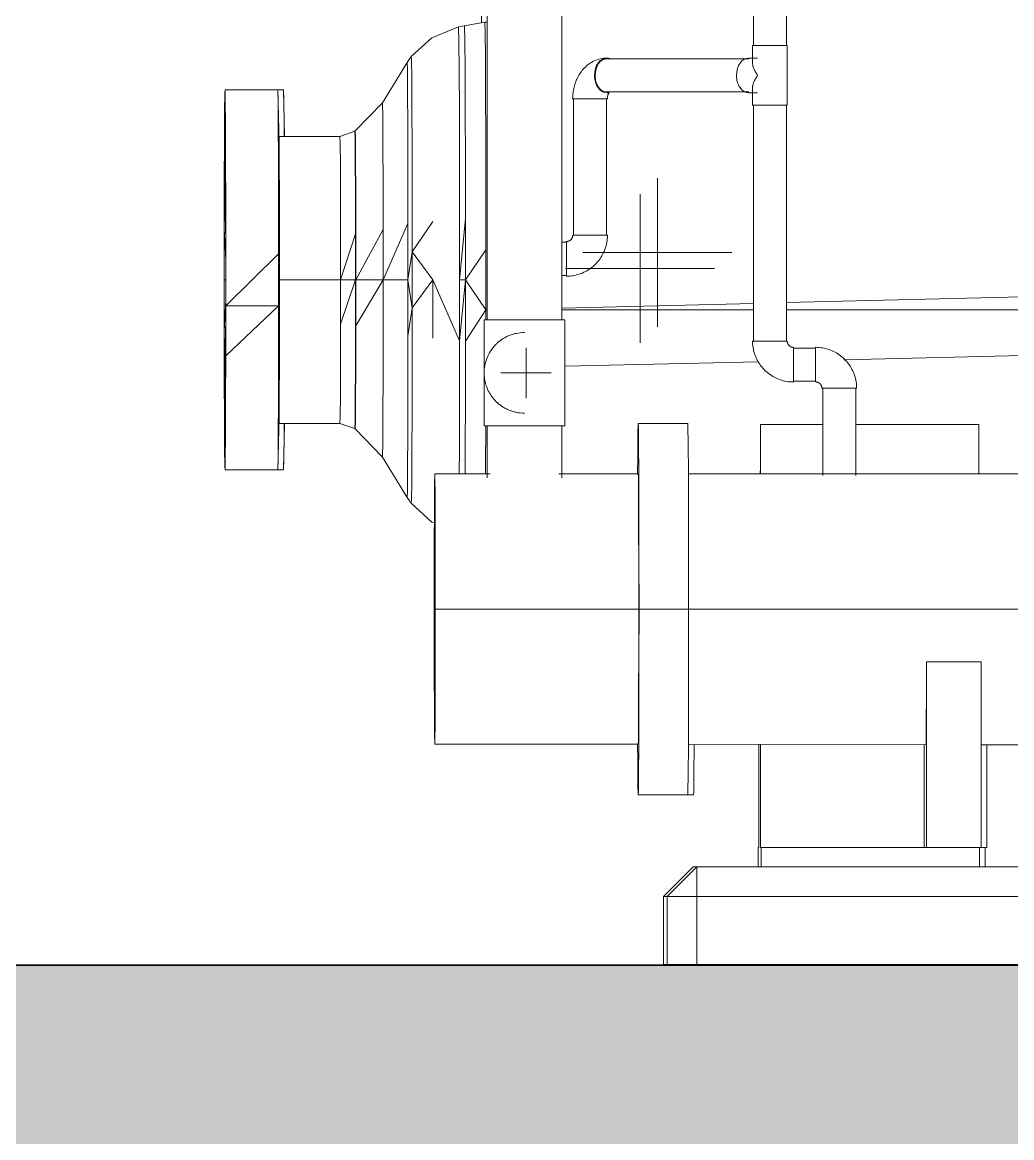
# Model space of a CAD drawing. Header units: centimetres. Extents: x -11896 to 2794, y -437 to 1921.
# Drawn here: x 150 to 249.7, y 76.6 to 189.1 of the extents above; entities that cross this region are included whole.
import ezdxf

# ---------------------------------------------------------------- set-up
doc = ezdxf.new("R2010")
doc.units = ezdxf.units.CM
doc.linetypes.add('Centre', pattern=[3.175, 0.635, -0.475, 1.59, -0.475])
for name, color, linetype, lineweight in [('A-FLOR', 7, 'Continuous', 9), ('A-FLOR-LEVL', 7, 'Continuous', 9), ('A-FLOR-PATT', 7, 'Continuous', 35), ('M-EQPM', 7, 'Continuous', 9), ('P-PIPE', 7, 'Continuous', 9), ('P-PIPE-CNTR', 7, 'Continuous', 9)]:
    doc.layers.add(name, color=color, linetype=linetype, lineweight=lineweight)

# ---------------------------------------------------------------- blocks, each defined once
blk = doc.blocks.new('PQ_RVR_EST-01_ZZ_ZZ_MO_T_A_rvt-2-Sección 2-2')
at = {"layer": 'A-FLOR-PATT', "lineweight": 9, "true_color": 0x9a9a9a}
blk.add_hatch(color=253, dxfattribs=at).paths.add_polyline_path([(-115.52, 44), (-115.52, 94), (-5125.17, 94), (-5125.17, 44), (-133.39, 44)])
at = {"layer": 'A-FLOR', "lineweight": 35}
blk.add_line((-327.25, 94), (-1483.52, 94), dxfattribs=at)
blk = doc.blocks.new('bomba 4 - bomba 4-1381577-Sección 2-2')
at = {"layer": 'M-EQPM'}
for p, q in [((-1254.05, 189.08), (-1256.13, 188.73)), ((-1254.05, 189.08), (-1254.03, 188.03)), ((-1254.03, 188.03), (-1254.05, 189.08)), ((-1253.8, 189.08), (-1254.05, 189.08)), ((-1256.73, 188.61), (-1259.41, 187.52)), ((-1256.13, 188.73), (-1256.73, 188.61)), ((-1256.7, 188.61), (-1256.73, 188.61)), ((-1256.73, 188.61), (-1256.7, 188.61)), ((-1256.67, 187.13), (-1256.7, 188.61)), ((-1256.7, 188.61), (-1256.67, 187.13)), ((-1256.07, 187.24), (-1256.1, 188.73)), ((-1256.07, 187.24), (-1256.1, 188.73)), ((-1254.03, 188.03), (-1254, 185.64)), ((-1254, 185.64), (-1254.03, 188.03)), ((-1259.41, 187.52), (-1261.47, 185.62)), ((-1256.65, 184.25), (-1256.67, 187.13)), ((-1256.67, 187.13), (-1256.65, 184.25)), ((-1256.05, 184.35), (-1256.07, 187.24)), ((-1256.05, 184.35), (-1256.07, 187.24)), ((-1261.47, 185.62), (-1261.9, 185.04)), ((-1261.47, 185.62), (-1261.45, 185.27)), ((-1261.47, 185.62), (-1261.45, 185.27)), ((-1254, 185.64), (-1253.98, 182.03)), ((-1253.98, 182.03), (-1254, 185.64)), ((-1264.39, 180.97), (-1261.9, 185.04)), ((-1261.9, 185.04), (-1261.87, 184.3)), ((-1261.9, 185.04), (-1261.87, 184.3)), ((-1261.45, 185.27), (-1261.43, 183.52)), ((-1261.45, 185.27), (-1261.43, 183.52)), ((-1261.87, 184.3), (-1261.85, 182.1)), ((-1261.87, 184.3), (-1261.85, 182.1)), ((-1261.43, 183.52), (-1261.41, 180.49)), ((-1261.43, 183.52), (-1261.41, 180.49)), ((-1256.63, 180.14), (-1256.65, 184.25)), ((-1256.65, 184.25), (-1256.63, 180.14)), ((-1256.03, 180.22), (-1256.05, 184.35)), ((-1256.03, 180.22), (-1256.05, 184.35)), ((-1280.27, 181.9), (-1280.24, 182.26)), ((-1280.24, 182.26), (-1280.27, 181.9)), ((-1280.22, 181.2), (-1280.24, 182.26)), ((-1280.19, 176.87), (-1280.24, 182.26)), ((-1280.24, 182.26), (-1280.19, 176.87)), ((-1280.22, 181.2), (-1280.24, 182.26)), ((-1274.92, 182.26), (-1280.24, 182.26)), ((-1274.9, 181.2), (-1274.92, 182.26)), ((-1274.92, 182.26), (-1274.9, 181.2)), ((-1274.92, 182.26), (-1274.8, 176.87)), ((-1280.27, 181.9), (-1280.29, 180.15)), ((-1280.27, 181.9), (-1280.29, 180.15)), ((-1280.27, 181.9), (-1280.18, 174.16)), ((-1280.27, 181.9), (-1280.18, 174.16)), ((-1280.22, 181.2), (-1280.2, 178.79)), ((-1280.2, 178.79), (-1280.22, 181.2)), ((-1274.88, 178.79), (-1274.9, 181.2)), ((-1274.9, 181.2), (-1274.88, 178.79)), ((-1261.85, 182.1), (-1261.83, 178.62)), ((-1261.85, 182.1), (-1261.83, 178.62)), ((-1253.98, 182.03), (-1253.97, 177.4)), ((-1253.97, 177.4), (-1253.98, 182.03)), ((-1280.31, 177.14), (-1280.29, 180.15)), ((-1280.29, 180.15), (-1280.31, 177.14)), ((-1280.18, 171.69), (-1280.29, 180.15)), ((-1280.29, 180.15), (-1280.18, 171.69)), ((-1264.39, 180.97), (-1267.12, 178.13)), ((-1264.39, 180.97), (-1264.37, 180.97)), ((-1264.39, 180.97), (-1264.37, 180.97)), ((-1264.37, 180.97), (-1264.35, 179.52)), ((-1264.37, 180.97), (-1264.35, 179.52)), ((-1261.41, 180.49), (-1261.39, 176.37)), ((-1261.41, 180.49), (-1261.39, 176.37)), ((-1256.62, 175.05), (-1256.63, 180.14)), ((-1256.63, 180.14), (-1256.62, 175.05)), ((-1256.01, 175.1), (-1256.03, 180.22)), ((-1256.01, 175.1), (-1256.03, 180.22)), ((-1264.35, 179.52), (-1264.33, 176.74)), ((-1264.35, 179.52), (-1264.33, 176.74)), ((-1280.19, 175.22), (-1280.2, 178.79)), ((-1280.19, 175.22), (-1280.2, 178.79)), ((-1274.87, 175.22), (-1274.88, 178.79)), ((-1274.88, 178.79), (-1274.87, 175.22)), ((-1267.16, 178.1), (-1268.66, 177.58)), ((-1267.12, 178.13), (-1267.16, 178.1)), ((-1267.14, 177.37), (-1267.16, 178.1)), ((-1267.14, 177.37), (-1267.16, 178.1)), ((-1267.12, 178.13), (-1267.14, 177.4)), ((-1267.14, 177.4), (-1267.12, 178.13)), ((-1267.1, 177.4), (-1267.12, 178.13)), ((-1267.12, 178.13), (-1267.1, 177.4)), ((-1261.83, 178.62), (-1261.82, 174.07)), ((-1261.83, 178.62), (-1261.82, 174.07)), ((-1280.31, 177.14), (-1280.32, 173.08)), ((-1280.31, 177.14), (-1280.32, 173.08)), ((-1280.31, 177.14), (-1280.17, 169.4)), ((-1280.31, 177.14), (-1280.17, 169.4)), ((-1274.82, 177.58), (-1268.66, 177.58)), ((-1274.8, 176.87), (-1274.78, 174.82)), ((-1274.78, 174.82), (-1274.8, 176.87)), ((-1268.64, 176.87), (-1268.66, 177.58)), ((-1268.64, 176.87), (-1268.66, 177.58)), ((-1268.62, 174.82), (-1268.64, 176.87)), ((-1268.62, 174.82), (-1268.64, 176.87)), ((-1267.12, 175.24), (-1267.14, 177.37)), ((-1267.12, 175.24), (-1267.14, 177.37)), ((-1267.08, 175.26), (-1267.1, 177.4)), ((-1267.1, 177.4), (-1267.08, 175.26)), ((-1264.33, 176.74), (-1264.31, 172.86)), ((-1264.33, 176.74), (-1264.31, 172.86)), ((-1253.97, 177.4), (-1253.95, 172)), ((-1253.95, 172), (-1253.97, 177.4)), ((-1261.39, 176.37), (-1261.38, 171.41)), ((-1261.39, 176.37), (-1261.38, 171.41)), ((-1280.19, 175.22), (-1280.17, 170.75)), ((-1280.17, 170.75), (-1280.19, 175.22)), ((-1274.85, 170.75), (-1274.87, 175.22)), ((-1274.87, 175.22), (-1274.85, 170.75)), ((-1274.78, 174.82), (-1274.77, 171.62)), ((-1274.77, 171.62), (-1274.78, 174.82)), ((-1268.61, 171.62), (-1268.62, 174.82)), ((-1268.61, 171.62), (-1268.62, 174.82)), ((-1267.11, 171.92), (-1267.12, 175.24)), ((-1267.11, 171.92), (-1267.12, 175.24)), ((-1267.06, 171.94), (-1267.08, 175.26)), ((-1267.08, 175.26), (-1267.06, 171.94)), ((-1256.61, 169.25), (-1256.62, 175.05)), ((-1256.62, 175.05), (-1256.61, 169.25)), ((-1256.01, 169.28), (-1256.01, 175.1)), ((-1256.01, 169.28), (-1256.01, 175.1)), ((-1261.82, 174.07), (-1261.81, 168.78)), ((-1261.82, 174.07), (-1261.81, 168.78)), ((-1280.33, 168.29), (-1280.32, 173.08)), ((-1280.33, 168.29), (-1280.32, 173.08)), ((-1280.17, 167.23), (-1280.32, 173.08)), ((-1280.32, 173.08), (-1280.17, 167.23)), ((-1264.31, 172.86), (-1264.31, 168.19)), ((-1264.31, 172.86), (-1264.31, 168.19)), ((-1274.77, 171.62), (-1274.76, 167.58)), ((-1274.76, 167.58), (-1274.77, 171.62)), ((-1268.6, 167.58), (-1268.61, 171.62)), ((-1268.6, 167.58), (-1268.61, 171.62)), ((-1267.1, 167.74), (-1267.11, 171.92)), ((-1267.1, 167.74), (-1267.11, 171.92)), ((-1267.05, 167.75), (-1267.06, 171.94)), ((-1267.06, 171.94), (-1267.05, 167.75)), ((-1261.38, 171.41), (-1261.37, 165.93)), ((-1261.38, 171.41), (-1261.37, 165.93)), ((-1253.95, 172), (-1253.95, 166.13)), ((-1253.95, 166.13), (-1253.95, 172)), ((-1280.17, 165.72), (-1280.17, 170.75)), ((-1280.17, 165.72), (-1280.17, 170.75)), ((-1274.85, 165.72), (-1274.85, 170.75)), ((-1274.85, 170.75), (-1274.85, 165.72)), ((-1261.81, 168.78), (-1264.3, 163.11)), ((-1261.81, 168.78), (-1264.3, 163.11)), ((-1261.81, 168.78), (-1261.81, 163.11)), ((-1261.81, 168.78), (-1261.81, 163.11)), ((-1259.29, 168.99), (-1261.37, 165.93)), ((-1259.29, 168.99), (-1261.37, 165.93)), ((-1256.6, 163.11), (-1256.61, 169.25)), ((-1256.61, 169.25), (-1256.6, 163.11)), ((-1256.6, 163.11), (-1256.01, 169.28)), ((-1256.01, 169.28), (-1256.6, 163.11)), ((-1256, 163.11), (-1256.01, 169.28)), ((-1256, 163.11), (-1256.01, 169.28)), ((-1280.33, 168.29), (-1280.17, 165.14)), ((-1280.33, 168.29), (-1280.33, 163.11)), ((-1280.33, 168.29), (-1280.17, 165.14)), ((-1280.33, 168.29), (-1280.33, 163.11)), ((-1268.59, 163.11), (-1267.1, 167.74)), ((-1267.1, 167.74), (-1268.59, 163.11)), ((-1267.09, 163.11), (-1267.1, 167.74)), ((-1267.09, 163.11), (-1267.1, 167.74)), ((-1267.09, 163.11), (-1267.05, 167.75)), ((-1267.05, 167.75), (-1267.09, 163.11)), ((-1264.31, 168.19), (-1267.05, 163.11)), ((-1264.31, 168.19), (-1267.05, 163.11)), ((-1267.05, 163.11), (-1267.05, 167.75)), ((-1267.05, 167.75), (-1267.05, 163.11)), ((-1264.31, 168.19), (-1264.3, 163.11)), ((-1264.31, 168.19), (-1264.3, 163.11)), ((-1274.76, 167.58), (-1274.76, 163.11)), ((-1274.76, 163.11), (-1274.76, 167.58)), ((-1268.59, 163.11), (-1268.6, 167.58)), ((-1268.59, 163.11), (-1268.6, 167.58)), ((-1280.17, 165.72), (-1280.17, 160.49)), ((-1280.17, 160.49), (-1274.85, 165.72)), ((-1274.85, 165.72), (-1280.17, 160.49)), ((-1280.17, 160.49), (-1280.17, 165.72)), ((-1274.85, 160.49), (-1274.85, 165.72)), ((-1274.85, 165.72), (-1274.85, 160.49)), ((-1261.37, 165.93), (-1261.81, 163.11)), ((-1261.37, 165.93), (-1261.81, 163.11)), ((-1261.37, 165.93), (-1261.37, 160.28)), ((-1259.29, 163.11), (-1261.37, 165.93)), ((-1259.29, 163.11), (-1261.37, 165.93)), ((-1261.37, 165.93), (-1261.37, 160.28)), ((-1256, 163.11), (-1253.95, 166.13)), ((-1253.95, 166.13), (-1256, 163.11)), ((-1253.95, 166.13), (-1253.95, 160.08)), ((-1253.95, 160.08), (-1253.95, 166.13)), ((-1004.23, 166.13), (-1223.67, 160.82)), ((-1004.23, 166.13), (-1223.67, 160.82)), ((-1280.33, 157.93), (-1280.33, 163.11)), ((-1280.17, 163.11), (-1280.33, 163.11)), ((-1280.33, 163.11), (-1280.17, 163.11)), ((-1280.33, 163.11), (-1280.33, 157.93)), ((-1274.76, 163.11), (-1274.76, 158.63)), ((-1274.76, 158.63), (-1274.76, 163.11)), ((-1274.76, 163.11), (-1268.59, 163.11)), ((-1274.76, 163.11), (-1268.59, 163.11)), ((-1268.6, 158.63), (-1268.59, 163.11)), ((-1268.6, 158.63), (-1267.09, 163.11)), ((-1268.6, 158.63), (-1267.09, 163.11)), ((-1268.6, 158.63), (-1268.59, 163.11)), ((-1267.09, 163.11), (-1268.59, 163.11)), ((-1268.59, 163.11), (-1267.09, 163.11)), ((-1267.1, 158.47), (-1267.09, 163.11)), ((-1267.1, 158.47), (-1267.05, 163.11)), ((-1267.1, 158.47), (-1267.05, 163.11)), ((-1267.1, 158.47), (-1267.09, 163.11)), ((-1267.05, 163.11), (-1267.09, 163.11)), ((-1267.09, 163.11), (-1267.05, 163.11)), ((-1267.05, 158.46), (-1267.05, 163.11)), ((-1267.05, 163.11), (-1264.3, 163.11)), ((-1264.3, 163.11), (-1267.05, 163.11)), ((-1264.3, 163.11), (-1267.05, 158.46)), ((-1267.05, 163.11), (-1267.05, 158.46)), ((-1267.05, 158.46), (-1264.3, 163.11)), ((-1264.3, 163.11), (-1264.31, 158.02)), ((-1264.3, 163.11), (-1264.31, 158.02)), ((-1264.3, 163.11), (-1261.81, 163.11)), ((-1261.81, 163.11), (-1264.3, 163.11)), ((-1261.81, 163.11), (-1261.81, 157.43)), ((-1261.81, 163.11), (-1261.37, 160.28)), ((-1261.37, 160.28), (-1261.81, 163.11)), ((-1261.81, 163.11), (-1261.81, 157.43)), ((-1259.29, 163.11), (-1261.37, 160.28)), ((-1261.37, 160.28), (-1259.29, 163.11)), ((-1259.29, 163.11), (-1256.61, 156.96)), ((-1256.61, 156.96), (-1259.29, 163.11)), ((-1259.29, 163.11), (-1259.29, 157.22)), ((-1259.29, 157.22), (-1259.29, 163.11)), ((-1256.61, 156.96), (-1256, 163.11)), ((-1256.61, 156.96), (-1256, 163.11)), ((-1256.61, 156.96), (-1256.6, 163.11)), ((-1256.6, 163.11), (-1256.61, 156.96)), ((-1256, 163.11), (-1256.6, 163.11)), ((-1256.6, 163.11), (-1256, 163.11)), ((-1256.01, 156.93), (-1256, 163.11)), ((-1256.01, 156.93), (-1256, 163.11)), ((-1253.95, 160.08), (-1256, 163.11)), ((-1256, 163.11), (-1253.95, 160.08)), ((-1280.33, 157.93), (-1280.17, 161.07)), ((-1280.33, 157.93), (-1280.17, 161.07)), ((-1280.17, 155.46), (-1280.17, 160.49)), ((-1280.17, 155.46), (-1274.85, 160.49)), ((-1280.17, 155.46), (-1274.85, 160.49)), ((-1280.17, 155.46), (-1280.17, 160.49)), ((-1274.85, 160.49), (-1280.17, 160.49)), ((-1280.17, 160.49), (-1274.85, 160.49)), ((-1274.85, 155.46), (-1274.85, 160.49)), ((-1274.85, 160.49), (-1274.85, 155.46)), ((-1261.37, 160.28), (-1261.81, 157.43)), ((-1261.81, 157.43), (-1261.37, 160.28)), ((-1261.37, 160.28), (-1261.38, 154.8)), ((-1261.37, 160.28), (-1261.38, 154.8)), ((-1256.01, 156.93), (-1253.95, 160.08)), ((-1256.01, 156.93), (-1253.95, 160.08)), ((-1253.81, 160.09), (-1253.95, 160.08)), ((-1253.81, 160.09), (-1253.95, 160.08)), ((-1253.95, 160.08), (-1253.81, 160.08)), ((-1253.81, 160.08), (-1253.95, 160.08)), ((-1253.95, 160.08), (-1253.95, 159.07)), ((-1253.95, 159.07), (-1253.95, 160.08)), ((-1226.99, 160.74), (-1246.31, 160.27)), ((-1226.99, 160.74), (-1246.31, 160.27)), ((-1246.31, 160.08), (-1226.99, 160.08)), ((-1226.99, 160.08), (-1246.31, 160.08)), ((-1223.67, 160.08), (-1004.23, 160.08)), ((-1004.23, 160.08), (-1223.67, 160.08)), ((-1004.23, 160.08), (-1217.87, 155.06)), ((-1217.87, 155.06), (-1004.23, 160.08)), ((-1280.17, 158.98), (-1280.32, 153.13)), ((-1280.32, 153.13), (-1280.17, 158.98)), ((-1274.76, 158.63), (-1274.77, 154.6)), ((-1274.77, 154.6), (-1274.76, 158.63)), ((-1268.61, 154.6), (-1268.6, 158.63)), ((-1268.61, 154.6), (-1268.6, 158.63)), ((-1280.33, 157.93), (-1280.32, 153.13)), ((-1280.33, 157.93), (-1280.32, 153.13)), ((-1267.11, 154.29), (-1267.1, 158.47)), ((-1267.11, 154.29), (-1267.1, 158.47)), ((-1267.06, 154.27), (-1267.05, 158.46)), ((-1267.05, 158.46), (-1267.06, 154.27)), ((-1264.31, 158.02), (-1264.31, 153.35)), ((-1264.31, 158.02), (-1264.31, 153.35)), ((-1280.31, 149.07), (-1280.17, 156.81)), ((-1280.31, 149.07), (-1280.17, 156.81)), ((-1261.81, 157.43), (-1261.82, 152.14)), ((-1261.81, 157.43), (-1261.82, 152.14)), ((-1256.62, 151.16), (-1256.61, 156.96)), ((-1256.61, 156.96), (-1256.62, 151.16)), ((-1256.01, 151.11), (-1256.01, 156.93)), ((-1256.01, 151.11), (-1256.01, 156.93)), ((-1280.17, 155.46), (-1280.19, 150.99)), ((-1280.19, 150.99), (-1280.17, 155.46)), ((-1274.87, 150.99), (-1274.85, 155.46)), ((-1274.85, 155.46), (-1274.87, 150.99)), ((-1280.18, 154.52), (-1280.29, 146.06)), ((-1280.29, 146.06), (-1280.18, 154.52)), ((-1274.77, 154.6), (-1274.78, 151.39)), ((-1274.78, 151.39), (-1274.77, 154.6)), ((-1268.62, 151.39), (-1268.61, 154.6)), ((-1268.62, 151.39), (-1268.61, 154.6)), ((-1267.12, 150.97), (-1267.11, 154.29)), ((-1267.12, 150.97), (-1267.11, 154.29)), ((-1267.08, 150.95), (-1267.06, 154.27)), ((-1267.06, 154.27), (-1267.08, 150.95)), ((-1261.38, 154.8), (-1261.39, 149.84)), ((-1261.38, 154.8), (-1261.39, 149.84)), ((-1226.51, 154.85), (-1246, 154.39)), ((-1246, 154.39), (-1226.51, 154.85)), ((-1280.31, 149.07), (-1280.32, 153.13)), ((-1280.32, 153.13), (-1280.31, 149.07)), ((-1264.33, 149.47), (-1264.31, 153.35)), ((-1264.31, 153.35), (-1264.33, 149.47)), ((-1280.27, 144.31), (-1280.18, 152.05)), ((-1280.27, 144.31), (-1280.18, 152.05)), ((-1261.82, 152.14), (-1261.83, 147.59)), ((-1261.82, 152.14), (-1261.83, 147.59)), ((-1280.2, 147.42), (-1280.19, 150.99)), ((-1280.2, 147.42), (-1280.19, 150.99)), ((-1274.88, 147.42), (-1274.87, 150.99)), ((-1274.87, 150.99), (-1274.88, 147.42)), ((-1274.78, 151.39), (-1274.8, 149.34)), ((-1274.8, 149.34), (-1274.78, 151.39)), ((-1268.64, 149.34), (-1268.62, 151.39)), ((-1268.64, 149.34), (-1268.62, 151.39)), ((-1267.14, 148.84), (-1267.12, 150.97)), ((-1267.14, 148.84), (-1267.12, 150.97)), ((-1267.1, 148.81), (-1267.08, 150.95)), ((-1267.1, 148.81), (-1267.08, 150.95)), ((-1256.63, 146.07), (-1256.62, 151.16)), ((-1256.62, 151.16), (-1256.63, 146.07)), ((-1256.03, 145.99), (-1256.01, 151.11)), ((-1256.03, 145.99), (-1256.01, 151.11)), ((-1261.39, 149.84), (-1261.41, 145.72)), ((-1261.39, 149.84), (-1261.41, 145.72)), ((-1280.31, 149.07), (-1280.29, 146.06)), ((-1280.31, 149.07), (-1280.29, 146.06)), ((-1280.19, 149.34), (-1280.24, 143.95)), ((-1280.24, 143.95), (-1280.19, 149.34)), ((-1274.8, 149.34), (-1274.92, 143.95)), ((-1274.82, 148.63), (-1268.66, 148.63)), ((-1268.66, 148.63), (-1268.64, 149.34)), ((-1268.66, 148.63), (-1268.64, 149.34)), ((-1267.16, 148.11), (-1268.66, 148.63)), ((-1267.16, 148.11), (-1267.14, 148.84)), ((-1267.16, 148.11), (-1267.14, 148.84)), ((-1267.14, 148.81), (-1267.12, 148.08)), ((-1267.14, 148.81), (-1267.12, 148.08)), ((-1267.12, 148.08), (-1267.1, 148.81)), ((-1267.12, 148.08), (-1267.1, 148.81)), ((-1264.35, 146.69), (-1264.33, 149.47)), ((-1264.33, 149.47), (-1264.35, 146.69)), ((-1238.61, 148.64), (-1238.63, 147.6)), ((-1238.61, 148.64), (-1238.63, 147.6)), ((-1238.59, 148.29), (-1238.61, 148.64)), ((-1238.59, 148.29), (-1238.61, 148.64)), ((-1238.61, 148.64), (-1233.61, 148.64)), ((-1233.59, 148.29), (-1233.61, 148.64)), ((-1233.61, 148.64), (-1233.59, 148.29)), ((-1226.28, 148.53), (-1226.29, 144.23)), ((-1226.28, 148.53), (-1226.29, 144.23)), ((-1220, 148.53), (-1226.28, 148.53)), ((-1226.28, 143.54), (-1226.28, 148.53)), ((-1226.28, 148.53), (-1220, 148.53)), ((-1226.28, 143.54), (-1226.28, 148.53)), ((-1204.28, 148.53), (-1216.68, 148.53)), ((-1216.68, 148.53), (-1204.28, 148.53)), ((-1204.28, 148.53), (-1204.28, 143.54)), ((-1204.28, 143.54), (-1204.28, 148.53)), ((-1280.22, 145.01), (-1280.2, 147.42)), ((-1280.22, 145.01), (-1280.2, 147.42)), ((-1274.9, 145.01), (-1274.88, 147.42)), ((-1274.88, 147.42), (-1274.9, 145.01)), ((-1267.12, 148.08), (-1267.16, 148.11)), ((-1264.39, 145.24), (-1267.12, 148.08)), ((-1261.83, 147.59), (-1261.85, 144.11)), ((-1261.83, 147.59), (-1261.85, 144.11)), ((-1253.97, 148.39), (-1253.98, 144.18)), ((-1253.98, 144.18), (-1253.97, 148.39)), ((-1238.63, 147.6), (-1238.65, 145.25)), ((-1238.63, 147.6), (-1238.65, 145.25)), ((-1238.57, 146.58), (-1238.59, 148.29)), ((-1238.57, 146.58), (-1238.59, 148.29)), ((-1233.57, 146.58), (-1233.59, 148.29)), ((-1233.59, 148.29), (-1233.57, 146.58)), ((-1264.37, 145.24), (-1264.35, 146.69)), ((-1264.35, 146.69), (-1264.37, 145.24)), ((-1238.55, 143.63), (-1238.57, 146.58)), ((-1238.55, 143.63), (-1238.57, 146.58)), ((-1233.55, 143.63), (-1233.57, 146.58)), ((-1233.57, 146.58), (-1233.55, 143.63)), ((-1280.27, 144.31), (-1280.29, 146.06)), ((-1280.29, 146.06), (-1280.27, 144.31)), ((-1264.39, 145.24), (-1264.37, 145.24)), ((-1264.37, 145.24), (-1264.39, 145.24)), ((-1261.9, 141.17), (-1264.39, 145.24)), ((-1261.41, 145.72), (-1261.43, 142.69)), ((-1261.41, 145.72), (-1261.43, 142.69)), ((-1256.64, 143.54), (-1256.63, 146.07)), ((-1256.63, 146.07), (-1256.64, 143.54)), ((-1256.04, 143.54), (-1256.03, 145.99)), ((-1256.04, 143.54), (-1256.03, 145.99)), ((-1238.65, 145.25), (-1238.66, 143.54)), ((-1238.65, 145.25), (-1238.66, 143.54)), ((-1280.27, 144.31), (-1280.24, 143.95)), ((-1280.27, 144.31), (-1280.24, 143.95)), ((-1280.22, 145.01), (-1280.24, 143.95)), ((-1280.24, 143.95), (-1280.22, 145.01)), ((-1274.92, 143.95), (-1274.9, 145.01)), ((-1274.9, 145.01), (-1274.92, 143.95)), ((-1261.85, 144.11), (-1261.87, 141.91)), ((-1261.85, 144.11), (-1261.87, 141.91)), ((-1253.98, 144.18), (-1253.99, 143.54)), ((-1253.99, 143.54), (-1253.98, 144.18)), ((-1226.29, 144.23), (-1226.3, 143.54)), ((-1226.29, 144.23), (-1226.3, 143.54)), ((-1274.92, 143.95), (-1280.24, 143.95)), ((-1259.11, 143.54), (-1259.13, 142.43)), ((-1259.13, 142.43), (-1259.11, 143.54)), ((-1259.09, 143.16), (-1259.11, 143.54)), ((-1259.11, 143.54), (-1259.09, 143.16)), ((-1253.51, 143.54), (-1259.11, 143.54)), ((-1259.07, 141.35), (-1259.09, 143.16)), ((-1259.09, 143.16), (-1259.07, 141.35)), ((-1238.61, 143.54), (-1246.6, 143.54)), ((-1238.59, 143.16), (-1238.61, 143.54)), ((-1238.61, 143.54), (-1238.59, 143.16)), ((-1238.57, 141.35), (-1238.59, 143.16)), ((-1238.59, 143.16), (-1238.57, 141.35)), ((-1238.54, 139.66), (-1238.55, 143.63)), ((-1238.54, 139.66), (-1238.55, 143.63)), ((-1233.54, 139.66), (-1233.55, 143.63)), ((-1233.55, 143.63), (-1233.54, 139.66)), ((-1233.55, 143.54), (-988.11, 143.54)), ((-1261.87, 141.91), (-1261.9, 141.17)), ((-1261.87, 141.91), (-1261.9, 141.17)), ((-1261.43, 142.69), (-1261.45, 140.94)), ((-1261.43, 142.69), (-1261.45, 140.94)), ((-1259.13, 142.43), (-1259.14, 139.97)), ((-1259.14, 139.97), (-1259.13, 142.43)), ((-1261.9, 141.17), (-1261.47, 140.59)), ((-1261.45, 140.94), (-1261.47, 140.59)), ((-1261.45, 140.94), (-1261.47, 140.59)), ((-1259.06, 138.3), (-1259.07, 141.35)), ((-1259.07, 141.35), (-1259.06, 138.3)), ((-1238.56, 138.3), (-1238.57, 141.35)), ((-1238.57, 141.35), (-1238.56, 138.3)), ((-1259.41, 138.69), (-1261.47, 140.59)), ((-1259.14, 139.97), (-1259.15, 136.41)), ((-1259.15, 136.41), (-1259.14, 139.97)), ((-1238.53, 134.97), (-1238.54, 139.66)), ((-1238.53, 134.97), (-1238.54, 139.66)), ((-1233.53, 134.97), (-1233.54, 139.66)), ((-1233.53, 134.97), (-1233.54, 139.66)), ((-1259.15, 138.59), (-1259.41, 138.69)), ((-1259.05, 134.34), (-1259.06, 138.3)), ((-1259.05, 134.34), (-1259.06, 138.3)), ((-1238.55, 134.34), (-1238.56, 138.3)), ((-1238.55, 134.34), (-1238.56, 138.3)), ((-1259.15, 136.41), (-1259.16, 132.15)), ((-1259.16, 132.15), (-1259.15, 136.41)), ((-1259.05, 129.9), (-1259.05, 134.34)), ((-1259.05, 134.34), (-1259.05, 129.9)), ((-1238.55, 129.9), (-1238.55, 134.34)), ((-1238.55, 134.34), (-1238.55, 129.9)), ((-1238.52, 129.9), (-1238.53, 134.97)), ((-1238.52, 129.9), (-1238.53, 134.97)), ((-1233.52, 129.9), (-1233.53, 134.97)), ((-1233.53, 134.97), (-1233.52, 129.9)), ((-1259.16, 132.15), (-1259.16, 127.65)), ((-1259.16, 127.65), (-1259.16, 132.15)), ((-1259.05, 129.9), (-1259.05, 125.46)), ((-1238.55, 129.9), (-1259.05, 129.9)), ((-1238.55, 129.9), (-1259.05, 129.9)), ((-1259.05, 129.9), (-1259.05, 125.46)), ((-1238.55, 129.9), (-1238.55, 125.46)), ((-1238.55, 129.9), (-1238.55, 125.46)), ((-1238.53, 124.84), (-1238.52, 129.9)), ((-1238.53, 124.84), (-1238.52, 129.9)), ((-1238.52, 129.9), (-1233.52, 129.9)), ((-1238.52, 129.9), (-1233.52, 129.9)), ((-1233.53, 124.84), (-1233.52, 129.9)), ((-1233.52, 129.9), (-1233.53, 124.84)), ((-1233.52, 129.9), (-988.05, 129.9)), ((-1233.52, 129.9), (-988.05, 129.9)), ((-1259.16, 127.65), (-1259.15, 123.39)), ((-1259.15, 123.39), (-1259.16, 127.65)), ((-1259.05, 125.46), (-1259.06, 121.5)), ((-1259.05, 125.46), (-1259.06, 121.5)), ((-1238.56, 121.5), (-1238.55, 125.46)), ((-1238.55, 125.46), (-1238.56, 121.5)), ((-1238.53, 124.84), (-1238.54, 120.15)), ((-1238.53, 124.84), (-1238.54, 120.15)), ((-1233.53, 124.84), (-1233.54, 120.15)), ((-1233.53, 124.84), (-1233.54, 120.15)), ((-1209.55, 124.6), (-1209.56, 121.18)), ((-1209.55, 124.6), (-1209.56, 121.18)), ((-1209.54, 124.6), (-1209.55, 124.6)), ((-1209.55, 124.6), (-1209.54, 124.6)), ((-1204.04, 124.6), (-1209.54, 124.6)), ((-1209.54, 124.6), (-1209.54, 105.88)), ((-1204.04, 124.6), (-1209.54, 124.6)), ((-1209.54, 124.6), (-1209.54, 105.88)), ((-1204.04, 105.88), (-1204.04, 124.6)), ((-1204.04, 124.6), (-1204.04, 105.88)), ((-1259.15, 123.39), (-1259.14, 119.84)), ((-1259.14, 119.84), (-1259.15, 123.39)), ((-1259.06, 121.5), (-1259.07, 118.45)), ((-1259.06, 121.5), (-1259.07, 118.45)), ((-1238.57, 118.45), (-1238.56, 121.5)), ((-1238.56, 121.5), (-1238.57, 118.45)), ((-1209.56, 121.18), (-1209.57, 118.51)), ((-1209.56, 121.18), (-1209.57, 118.51)), ((-1259.14, 119.84), (-1259.13, 117.38)), ((-1259.13, 117.38), (-1259.14, 119.84)), ((-1238.55, 116.18), (-1238.54, 120.15)), ((-1238.55, 116.18), (-1238.54, 120.15)), ((-1233.55, 116.18), (-1233.54, 120.15)), ((-1233.54, 120.15), (-1233.55, 116.18)), ((-1259.07, 118.45), (-1259.09, 116.64)), ((-1259.07, 118.45), (-1259.09, 116.64)), ((-1238.59, 116.64), (-1238.57, 118.45)), ((-1238.57, 118.45), (-1238.59, 116.64)), ((-1209.57, 118.51), (-1209.59, 116.81)), ((-1209.57, 118.51), (-1209.59, 116.81)), ((-1259.11, 116.27), (-1259.13, 117.38)), ((-1259.11, 116.27), (-1259.13, 117.38)), ((-1259.09, 116.64), (-1259.11, 116.27)), ((-1259.09, 116.64), (-1259.11, 116.27)), ((-1238.61, 116.27), (-1259.11, 116.27)), ((-1238.66, 116.27), (-1238.65, 114.56)), ((-1238.66, 116.27), (-1238.65, 114.56)), ((-1238.61, 116.27), (-1238.59, 116.64)), ((-1238.59, 116.64), (-1238.61, 116.27)), ((-1238.57, 113.23), (-1238.55, 116.18)), ((-1238.57, 113.23), (-1238.55, 116.18)), ((-1233.57, 113.23), (-1233.55, 116.18)), ((-1233.55, 116.18), (-1233.57, 113.23)), ((-1209.6, 116.22), (-1233.55, 116.27)), ((-1226.46, 105.88), (-1226.46, 116.26)), ((-1226.46, 105.88), (-1226.46, 116.26)), ((-1226.28, 105.88), (-1226.28, 116.26)), ((-1226.28, 105.88), (-1226.28, 116.26)), ((-1209.78, 105.88), (-1209.78, 116.23)), ((-1209.78, 116.23), (-1209.78, 105.88)), ((-1209.59, 116.81), (-1209.6, 116.22)), ((-1209.59, 116.81), (-1209.6, 116.22)), ((-1064.61, 116.22), (-1204.04, 116.22)), ((-1238.65, 114.56), (-1238.63, 112.21)), ((-1238.65, 114.56), (-1238.63, 112.21)), ((-1238.59, 111.52), (-1238.57, 113.23)), ((-1238.59, 111.52), (-1238.57, 113.23)), ((-1233.59, 111.52), (-1233.57, 113.23)), ((-1233.57, 113.23), (-1233.59, 111.52)), ((-1238.63, 112.21), (-1238.61, 111.17)), ((-1238.63, 112.21), (-1238.61, 111.17)), ((-1238.61, 111.17), (-1238.59, 111.52)), ((-1238.61, 111.17), (-1238.59, 111.52)), ((-1233.61, 111.17), (-1233.59, 111.52)), ((-1233.59, 111.52), (-1233.61, 111.17)), ((-1238.61, 111.17), (-1233.61, 111.17)), ((-1226.46, 105.88), (-1226.53, 105.88)), ((-1226.53, 103.93), (-1226.53, 105.88)), ((-1226.46, 105.88), (-1226.53, 105.88)), ((-1226.53, 103.93), (-1226.53, 105.88)), ((-1226.21, 105.88), (-1226.28, 105.88)), ((-1226.21, 105.88), (-1226.28, 105.88)), ((-1209.71, 105.88), (-1226.21, 105.88)), ((-1209.71, 105.88), (-1226.21, 105.88)), ((-1226.21, 103.93), (-1226.21, 105.88)), ((-1226.21, 105.88), (-1226.21, 103.93)), ((-1209.54, 105.88), (-1209.71, 105.88)), ((-1209.54, 105.88), (-1209.71, 105.88)), ((-1209.54, 105.88), (-1204.04, 105.88)), ((-1204.04, 105.88), (-1209.54, 105.88)), ((-1204.21, 105.88), (-1204.21, 103.93)), ((-1204.21, 105.88), (-1204.21, 103.93)), ((-1233.05, 103.93), (-1236.05, 100.93)), ((-1236.05, 100.93), (-1233.05, 103.93)), ((-1235.7, 100.93), (-1232.7, 103.93)), ((-1232.7, 103.93), (-1235.7, 100.93)), ((-1233.05, 103.93), (-1232.7, 103.93)), ((-1233.05, 103.93), (-1232.7, 103.93)), ((-1031.3, 103.93), (-1232.7, 103.93)), ((-1031.3, 103.93), (-1232.7, 103.93)), ((-1232.7, 103.93), (-1232.68, 100.93)), ((-1232.68, 100.93), (-1232.7, 103.93)), ((-1236.05, 94.07), (-1236.05, 100.93)), ((-1236.05, 100.93), (-1235.7, 100.93)), ((-1236.05, 94.07), (-1236.05, 100.93)), ((-1236.05, 100.93), (-1235.7, 100.93)), ((-1235.7, 94.07), (-1235.7, 100.93)), ((-1232.68, 100.93), (-1235.7, 100.93)), ((-1235.7, 94.07), (-1235.7, 100.93)), ((-1235.7, 100.93), (-1232.68, 100.93)), ((-1031.29, 100.93), (-1232.68, 100.93)), ((-1232.68, 100.93), (-1232.68, 94.07)), ((-1031.29, 100.93), (-1232.68, 100.93)), ((-1232.68, 94.07), (-1232.68, 100.93)), ((-1235.7, 94.07), (-1236.05, 94.07)), ((-1236.05, 94.07), (-1235.7, 94.07)), ((-1232.68, 94.07), (-1235.7, 94.07)), ((-1235.7, 94.07), (-1232.68, 94.07)), ((-1232.68, 94.07), (-1031.29, 94.07)), ((-1031.29, 94.07), (-1232.68, 94.07))]:
    blk.add_line(p, q, dxfattribs=at)
blk = doc.blocks.new('bomba 4 - bomba 4-V104-Sección 2-2')
at = {"layer": 'M-EQPM'}
for p, q in [((-1274.35, 182.26), (-1274.92, 182.26)), ((-1274.32, 181.2), (-1274.35, 182.26)), ((-1274.35, 182.26), (-1274.32, 181.2)), ((-1274.35, 182.26), (-1274.24, 177.58)), ((-1274.3, 178.79), (-1274.32, 181.2)), ((-1274.32, 181.2), (-1274.3, 178.79)), ((-1274.3, 177.58), (-1274.3, 178.79)), ((-1274.3, 178.79), (-1274.3, 177.58)), ((-1274.24, 148.63), (-1274.35, 143.95)), ((-1274.3, 147.42), (-1274.3, 148.63)), ((-1274.3, 148.63), (-1274.3, 147.42)), ((-1274.32, 145.01), (-1274.3, 147.42)), ((-1274.3, 147.42), (-1274.32, 145.01)), ((-1274.35, 143.95), (-1274.32, 145.01)), ((-1274.32, 145.01), (-1274.35, 143.95)), ((-1274.35, 143.95), (-1274.88, 143.95)), ((-1232.99, 113.23), (-1232.97, 116.18)), ((-1232.97, 116.18), (-1232.99, 113.23)), ((-1203.46, 105.88), (-1203.46, 116.22)), ((-1203.46, 116.22), (-1203.46, 105.88)), ((-1233.01, 111.52), (-1232.99, 113.23)), ((-1232.99, 113.23), (-1233.01, 111.52)), ((-1233.03, 111.17), (-1233.01, 111.52)), ((-1233.01, 111.52), (-1233.03, 111.17)), ((-1233.61, 111.17), (-1233.03, 111.17)), ((-1204.04, 105.88), (-1203.46, 105.88)), ((-1203.46, 105.88), (-1204.04, 105.88)), ((-1203.64, 105.88), (-1203.64, 103.93)), ((-1203.64, 105.88), (-1203.64, 103.93))]:
    blk.add_line(p, q, dxfattribs=at)
blk = doc.blocks.new('Cobre - Codo - CO - Codo-V98-Sección 2-2')
at = {"layer": 'P-PIPE', "color": 6, "true_color": 0xff00ff}
for p, q in [((-549.93, 197.36), (-549.99, 197.36)), ((-548.24, 197.36), (-549.99, 197.36)), ((-546.49, 197.36), (-548.24, 197.36)), ((-546.49, 197.36), (-546.55, 197.36)), ((-550.63, 196.72), (-550.63, 194.97)), ((-550.63, 196.72), (-550.63, 196.66)), ((-550.63, 194.97), (-550.63, 193.23)), ((-550.63, 193.29), (-550.63, 193.23))]:
    blk.add_line(p, q, dxfattribs=at)
at = {"layer": 'P-PIPE', "color": 6, "true_color": 0xff00ff, "flags": 128}
for points in [[(-549.99, 197.36), (-549.99, 197.33), (-549.99, 197.31), (-550, 197.28), (-550, 197.26), (-550.01, 197.23), (-550.01, 197.21), (-550.02, 197.18), (-550.02, 197.16), (-550.03, 197.13), (-550.04, 197.11), (-550.05, 197.09), (-550.06, 197.07), (-550.08, 197.04), (-550.09, 197.02), (-550.1, 197), (-550.12, 196.98), (-550.13, 196.96), (-550.15, 196.94), (-550.17, 196.92), (-550.19, 196.9), (-550.2, 196.89), (-550.22, 196.87), (-550.24, 196.85), (-550.26, 196.84), (-550.28, 196.82), (-550.31, 196.81), (-550.33, 196.8), (-550.35, 196.79), (-550.37, 196.78), (-550.4, 196.77), (-550.42, 196.76), (-550.45, 196.75), (-550.47, 196.74), (-550.49, 196.74), (-550.52, 196.73), (-550.54, 196.73), (-550.57, 196.73), (-550.6, 196.72), (-550.62, 196.72), (-550.63, 196.72)], [(-550.63, 193.23), (-550.46, 193.23), (-550.3, 193.24), (-550.13, 193.26), (-549.97, 193.28), (-549.81, 193.31), (-549.65, 193.34), (-549.49, 193.39), (-549.33, 193.44), (-549.17, 193.49), (-549.02, 193.55), (-548.87, 193.62), (-548.72, 193.69), (-548.57, 193.77), (-548.43, 193.86), (-548.29, 193.95), (-548.16, 194.04), (-548.03, 194.15), (-547.9, 194.25), (-547.78, 194.36), (-547.66, 194.48), (-547.55, 194.6), (-547.44, 194.73), (-547.34, 194.85), (-547.24, 194.99), (-547.15, 195.13), (-547.06, 195.27), (-546.98, 195.41), (-546.91, 195.56), (-546.84, 195.71), (-546.78, 195.86), (-546.72, 196.02), (-546.67, 196.17), (-546.62, 196.33), (-546.59, 196.49), (-546.56, 196.66), (-546.53, 196.82), (-546.51, 196.98), (-546.5, 197.15), (-546.5, 197.31), (-546.49, 197.36)]]:
    blk.add_lwpolyline(points, dxfattribs=at)
blk = doc.blocks.new('Cobre - Codo - CO - Codo-V140-Sección 2-2')
at = {"layer": 'P-PIPE', "color": 6, "true_color": 0xff00ff}
for p, q in [((-533.52, 144.56), (-533.52, 142.81)), ((-533.52, 144.56), (-533.52, 144.5)), ((-533.52, 142.81), (-533.52, 141.06)), ((-533.52, 141.12), (-533.52, 141.06)), ((-532.89, 140.42), (-531.14, 140.42)), ((-532.89, 140.42), (-532.83, 140.42)), ((-531.14, 140.42), (-529.39, 140.42)), ((-529.45, 140.42), (-529.39, 140.42))]:
    blk.add_line(p, q, dxfattribs=at)
at = {"layer": 'P-PIPE', "color": 6, "true_color": 0xff00ff, "flags": 128}
for points in [[(-529.39, 140.42), (-529.39, 140.59), (-529.4, 140.75), (-529.42, 140.92), (-529.44, 141.08), (-529.47, 141.24), (-529.51, 141.41), (-529.55, 141.56), (-529.6, 141.72), (-529.65, 141.88), (-529.71, 142.03), (-529.78, 142.18), (-529.86, 142.33), (-529.93, 142.48), (-530.02, 142.62), (-530.11, 142.76), (-530.21, 142.89), (-530.31, 143.02), (-530.41, 143.15), (-530.53, 143.27), (-530.64, 143.39), (-530.76, 143.5), (-530.89, 143.61), (-531.02, 143.71), (-531.15, 143.81), (-531.29, 143.9), (-531.43, 143.99), (-531.57, 144.07), (-531.72, 144.14), (-531.87, 144.21), (-532.02, 144.27), (-532.18, 144.33), (-532.34, 144.38), (-532.5, 144.43), (-532.66, 144.46), (-532.82, 144.5), (-532.98, 144.52), (-533.15, 144.54), (-533.31, 144.55), (-533.48, 144.56), (-533.52, 144.56)], [(-533.52, 141.06), (-533.5, 141.06), (-533.47, 141.06), (-533.44, 141.05), (-533.42, 141.05), (-533.39, 141.05), (-533.37, 141.04), (-533.35, 141.03), (-533.32, 141.03), (-533.3, 141.02), (-533.27, 141.01), (-533.25, 141), (-533.23, 140.99), (-533.21, 140.97), (-533.18, 140.96), (-533.16, 140.95), (-533.14, 140.93), (-533.12, 140.92), (-533.1, 140.9), (-533.08, 140.88), (-533.07, 140.87), (-533.05, 140.85), (-533.03, 140.83), (-533.02, 140.81), (-533, 140.79), (-532.99, 140.77), (-532.97, 140.74), (-532.96, 140.72), (-532.95, 140.7), (-532.94, 140.68), (-532.93, 140.65), (-532.92, 140.63), (-532.91, 140.6), (-532.91, 140.58), (-532.9, 140.56), (-532.9, 140.53), (-532.89, 140.51), (-532.89, 140.48), (-532.89, 140.46), (-532.89, 140.43), (-532.89, 140.42)]]:
    blk.add_lwpolyline(points, dxfattribs=at)
blk = doc.blocks.new('Cobre - Tee - CO - Tee-V162-Sección 2-2')
at = {"layer": 'P-PIPE', "color": 6, "true_color": 0xff00ff}
for p, q in [((-1227.08, 186.75), (-1227.08, 184.97)), ((-1226.57, 186.75), (-1227.08, 186.75)), ((-1224.09, 186.75), (-1226.57, 186.75)), ((-1223.58, 186.75), (-1224.09, 186.75)), ((-1223.58, 180.71), (-1223.58, 186.75)), ((-1226.57, 185.48), (-1227.47, 185.48)), ((-1227.08, 182.49), (-1227.08, 180.71)), ((-1227.47, 181.98), (-1226.57, 181.98)), ((-1227.08, 180.71), (-1226.57, 180.71)), ((-1226.57, 180.71), (-1224.09, 180.71)), ((-1224.09, 180.71), (-1223.58, 180.71))]:
    blk.add_line(p, q, dxfattribs=at)
for start_param, end_param in [(0, 1.570796), (6.129904, 6.283185), (1.570796, 3.141593), (3.141593, 3.294874)]:
    blk.add_ellipse((-1227.47, 183.73), major_axis=(0, 1.75), ratio=0.704711, start_param=start_param, end_param=end_param, dxfattribs=at)
for points, knots in [([(-1227.08, 185), (-1227.08, 184.98), (-1227.08, 184.93), (-1227.07, 184.84), (-1227.06, 184.74), (-1227.03, 184.63), (-1227, 184.53), (-1226.93, 184.34), (-1226.79, 184.07), (-1226.64, 183.84), (-1226.57, 183.73)], [0.4285714, 0.4285714, 0.4285714, 0.4285714, 0.4642857, 0.5, 0.5714286, 0.6071429, 0.6428571, 0.7142857, 0.8571429, 1, 1, 1, 1]), ([(-1226.57, 183.73), (-1226.64, 183.62), (-1226.79, 183.39), (-1226.93, 183.12), (-1227, 182.93), (-1227.03, 182.83), (-1227.05, 182.75), (-1227.07, 182.67), (-1227.08, 182.6), (-1227.08, 182.53), (-1227.08, 182.48), (-1227.08, 182.46)], [0, 0, 0, 0, 0.1428571, 0.2857143, 0.3571429, 0.3928571, 0.4285714, 0.4642857, 0.5, 0.5357143, 0.5714286, 0.5714286, 0.5714286, 0.5714286])]:
    blk.add_open_spline(points, degree=3, knots=knots, dxfattribs=at)
blk = doc.blocks.new('Cobre - Codo - CO - Codo-V163-Sección 2-2')
at = {"layer": 'P-PIPE', "color": 6, "true_color": 0xff00ff}
for p, q in [((-1245.21, 181.35), (-1244.69, 181.35)), ((-1244.69, 181.35), (-1242.22, 181.35)), ((-1242.22, 181.35), (-1241.71, 181.35)), ((-1241.77, 181.35), (-1241.71, 181.35))]:
    blk.add_line(p, q, dxfattribs=at)
at = {"layer": 'P-PIPE', "color": 6, "true_color": 0xff00ff, "flags": 128}
for points in [[(-1241.77, 185.48), (-1241.93, 185.47), (-1242.1, 185.46), (-1242.26, 185.44), (-1242.42, 185.4), (-1242.58, 185.36), (-1242.74, 185.31), (-1242.89, 185.26), (-1243.04, 185.19), (-1243.18, 185.12), (-1243.32, 185.04), (-1243.45, 184.96), (-1243.58, 184.87), (-1243.7, 184.78), (-1243.82, 184.68), (-1243.93, 184.57), (-1244.04, 184.46), (-1244.14, 184.35), (-1244.24, 184.24), (-1244.33, 184.12), (-1244.42, 184), (-1244.5, 183.88), (-1244.58, 183.75), (-1244.65, 183.62), (-1244.72, 183.49), (-1244.78, 183.36), (-1244.84, 183.23), (-1244.89, 183.09), (-1244.94, 182.95), (-1244.99, 182.81), (-1245.03, 182.68), (-1245.06, 182.53), (-1245.1, 182.39), (-1245.12, 182.25), (-1245.15, 182.11), (-1245.17, 181.96), (-1245.18, 181.82), (-1245.2, 181.68), (-1245.2, 181.53), (-1245.21, 181.39), (-1245.21, 181.35)], [(-1241.71, 181.35), (-1241.71, 181.39), (-1241.71, 181.44), (-1241.7, 181.48), (-1241.7, 181.53), (-1241.69, 181.57), (-1241.69, 181.61), (-1241.68, 181.66), (-1241.67, 181.7), (-1241.66, 181.73), (-1241.65, 181.77), (-1241.64, 181.81), (-1241.63, 181.84), (-1241.61, 181.87), (-1241.6, 181.9), (-1241.59, 181.93), (-1241.58, 181.95), (-1241.56, 181.97), (-1241.55, 181.99), (-1241.54, 182.01), (-1241.53, 182.02), (-1241.52, 182.04), (-1241.52, 182.04), (-1241.51, 182.05), (-1241.51, 182.05), (-1241.51, 182.06)]]:
    blk.add_lwpolyline(points, dxfattribs=at)
at = {"layer": 'P-PIPE', "color": 6, "true_color": 0xff00ff}
for start_param, end_param in [(0, 1.570796), (6.021386, 6.283185), (1.570796, 3.141593), (3.141593, 3.403392)]:
    blk.add_ellipse((-1241.77, 183.73), major_axis=(0, 1.75), ratio=0.704711, start_param=start_param, end_param=end_param, dxfattribs=at)
blk = doc.blocks.new('Cobre - Tee - CO - Tee-V164-Sección 2-2')
at = {"layer": 'P-PIPE', "color": 6, "true_color": 0xff00ff}
for p, q in [((-1254.13, 159.07), (-1254.13, 153.74)), ((-1250.05, 159.07), (-1254.13, 159.07)), ((-1245.99, 159.07), (-1250.05, 159.07)), ((-1245.99, 148.39), (-1245.99, 159.07)), ((-1254.13, 153.72), (-1254.13, 148.39)), ((-1254.13, 148.39), (-1250.05, 148.39)), ((-1250.05, 148.39), (-1245.99, 148.39))]:
    blk.add_line(p, q, dxfattribs=at)
for points, knots in [([(-1250.06, 157.8), (-1250.35, 157.8), (-1250.78, 157.75), (-1251.25, 157.63), (-1251.51, 157.53), (-1251.7, 157.46), (-1251.88, 157.37), (-1252.05, 157.28), (-1252.22, 157.18), (-1252.38, 157.08), (-1252.53, 156.97), (-1252.72, 156.82), (-1253.29, 156.29), (-1253.79, 155.49), (-1254.08, 154.49), (-1254.13, 153.98), (-1254.13, 153.73)], [0, 0, 0, 0, 0.111111, 0.166667, 0.194444, 0.222222, 0.25, 0.277778, 0.305556, 0.333333, 0.361111, 0.388889, 0.444444, 0.722222, 0.861111, 1, 1, 1, 1]), ([(-1254.13, 153.73), (-1254.13, 153.53), (-1254.1, 153.12), (-1253.96, 152.52), (-1253.73, 151.93), (-1253.45, 151.46), (-1253.18, 151.1), (-1252.94, 150.85), (-1252.72, 150.64), (-1252.53, 150.49), (-1252.38, 150.38), (-1252.22, 150.28), (-1252.05, 150.18), (-1251.88, 150.09), (-1251.7, 150), (-1251.51, 149.93), (-1251.25, 149.83), (-1250.78, 149.71), (-1250.35, 149.66), (-1250.06, 149.66)], [0, 0, 0, 0, 0.111111, 0.222222, 0.333333, 0.444444, 0.5, 0.555556, 0.611111, 0.638889, 0.666667, 0.694444, 0.722222, 0.75, 0.777778, 0.805556, 0.833333, 0.888889, 1, 1, 1, 1])]:
    blk.add_open_spline(points, degree=3, knots=knots, dxfattribs=at)
blk = doc.blocks.new('PQ_RVR_MEP-01_ZZ_ZZ_MO_T_A_rvt-2-Sección 2-2')
at = {"layer": 'P-PIPE', "color": 6, "true_color": 0xff00ff}
for p, q in [((-1254.39, 507.53), (-1254.39, 189.02)), ((-1253.81, 507.53), (-1253.81, 159.07)), ((-1246.31, 159.07), (-1246.31, 507.53)), ((-1227, 274.17), (-1227, 186.75)), ((-1223.67, 186.75), (-1223.67, 274.17)), ((-1227.47, 185.4), (-1241.77, 185.4)), ((-1245.12, 181.35), (-1245.12, 167.61)), ((-1241.79, 167.61), (-1241.79, 181.35)), ((-1241.77, 182.06), (-1227.47, 182.06)), ((-1227, 180.71), (-1227, 156.94)), ((-1223.67, 156.94), (-1223.67, 180.71)), ((-1245.84, 166.9), (-1246.31, 166.9)), ((-1246.31, 163.56), (-1245.84, 163.56)), ((-1220.72, 156.22), (-1222.95, 156.22)), ((-1222.95, 152.89), (-1220.72, 152.89)), ((-1220, 152.17), (-1220, 143.38)), ((-1216.67, 143.38), (-1216.67, 152.17)), ((-1253.81, 148.39), (-1253.81, 143.16)), ((-1246.31, 143.16), (-1246.31, 148.39))]:
    blk.add_line(p, q, dxfattribs=at)
for start_param, end_param in [(0, 1.570796), (1.570796, 3.141593)]:
    blk.add_ellipse((-1241.77, 183.73), major_axis=(0, 1.67), ratio=0.704711, start_param=start_param, end_param=end_param, dxfattribs=at)
at = {"layer": 'P-PIPE-CNTR', "color": 6, "true_color": 0xff00ff}
for p, q in [((-1236.67, 158.36), (-1236.67, 173.36)), ((-1238.42, 156.76), (-1238.42, 171.76)), ((-1244.17, 165.86), (-1229.17, 165.86)), ((-1245.92, 164.26), (-1230.92, 164.26)), ((-1249.91, 151.19), (-1249.91, 156.27)), ((-1252.45, 153.73), (-1247.37, 153.73))]:
    blk.add_line(p, q, dxfattribs=at)
at = {"layer": 'M-EQPM', "lineweight": 9}
for name in ['bomba 4 - bomba 4-1381577-Sección 2-2', 'bomba 4 - bomba 4-V104-Sección 2-2']:
    blk.add_blockref(name, (0, 0), dxfattribs=at)
at = {"layer": 'P-PIPE', "lineweight": 9}
for name, p in [('Cobre - Tee - CO - Tee-V162-Sección 2-2', (0, 0)), ('Cobre - Codo - CO - Codo-V163-Sección 2-2', (0, 0)), ('Cobre - Tee - CO - Tee-V164-Sección 2-2', (0, 0)), ('Cobre - Codo - CO - Codo-V140-Sección 2-2', (-687.2, 11.75))]:
    blk.add_blockref(name, p, dxfattribs=at)
at = {"layer": 'P-PIPE', "lineweight": 9, "rotation": 270}
for name, p in [('Cobre - Codo - CO - Codo-V140-Sección 2-2', (-1386.26, -365.91)), ('Cobre - Codo - CO - Codo-V98-Sección 2-2', (-1420.31, -393.69))]:
    blk.add_blockref(name, p, dxfattribs=at)

msp = doc.modelspace()

# ---------------------------------------------------------------- hatches: boundary and pattern name
at = {"layer": 'A-FLOR-PATT', "lineweight": 9, "true_color": 0x9a9a9a}
msp.add_hatch(color=253, dxfattribs=at).paths.add_polyline_path([(1317.265, 44), (1317.265, 94), (-3674.508, 94), (-3674.508, 44), (1261.618, 44)])

# ---------------------------------------------------------------- linework, layer by layer
at = {"layer": 'A-FLOR', "lineweight": 35}
msp.add_line((-32.858, 94), (1123.413, 94), dxfattribs=at)
at = {"layer": 'A-FLOR-LEVL', "color": 253, "linetype": 'Centre', "true_color": 0xaaaaaa}
msp.add_line((-4027.666, 94), (1679.934, 94), dxfattribs=at)

# ---------------------------------------------------------------- block references
at = {"lineweight": 5}
for name in ['PQ_RVR_EST-01_ZZ_ZZ_MO_T_A_rvt-2-Sección 2-2', 'PQ_RVR_MEP-01_ZZ_ZZ_MO_T_A_rvt-2-Sección 2-2']:
    msp.add_blockref(name, (1450.659, 0), dxfattribs=at)

doc.saveas('drawing.dxf')
